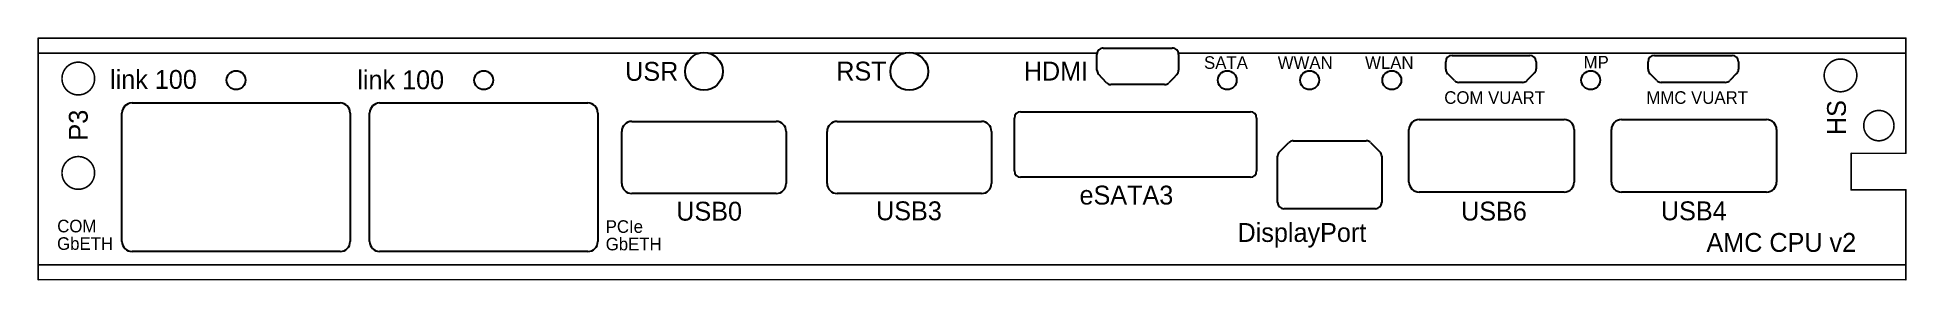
# Model space of a CAD drawing. Extents: x 28 to 177, y 60 to 80.
import ezdxf

# ---------------------------------------------------------------- set-up
doc = ezdxf.new("R2010")
doc.units = 0
doc.header["$MEASUREMENT"] = 0
doc.layers.add('MECHANICAL2', color=216, linetype='CONTINUOUS')
doc.layers.add('MECHANICAL4', color=56, linetype='CONTINUOUS')

msp = doc.modelspace()

# ---------------------------------------------------------------- linework, layer by layer
at = {"layer": 'MECHANICAL2'}
for p, q in [((112.31, 77.03), (112.31, 78.28)), ((112.81, 78.78), (118.31, 78.78)), ((118.81, 78.28), (118.81, 77.03)), ((140.1, 77.1), (140.1, 77.7)), ((140.6, 78.2), (146.8, 78.2)), ((147.3, 77.7), (147.3, 77.13)), ((156.22, 77.1), (156.22, 77.7)), ((156.72, 78.2), (162.92, 78.2)), ((163.42, 77.7), (163.42, 77.1)), ((113.08, 76.02), (112.44, 76.7)), ((118.37, 76.36), (118.04, 76.02)), ((118.68, 76.69), (118.37, 76.36)), ((140.79, 76.2), (140.24, 76.75)), ((146.22, 76.05), (141.14, 76.05)), ((147.15, 76.78), (146.57, 76.2)), ((156.91, 76.2), (156.36, 76.75)), ((162.37, 76.05), (157.26, 76.05)), ((163.27, 76.75), (162.72, 76.2)), ((115.4, 75.88), (113.41, 75.88)), ((117.7, 75.88), (115.4, 75.88)), ((34.63, 63.42), (34.63, 73.62)), ((35.43, 74.42), (52.01, 74.42)), ((52.81, 73.62), (52.81, 63.42)), ((54.36, 63.42), (54.36, 73.62)), ((55.16, 74.42), (71.74, 74.42)), ((72.54, 73.62), (72.54, 63.42)), ((105.73, 69.02), (105.73, 73.22)), ((106.23, 73.72), (124.53, 73.72)), ((125.03, 73.22), (125.03, 69.02)), ((137.97, 73.1), (149.53, 73.1)), ((154.1, 73.1), (165.66, 73.1)), ((74.45, 68.03), (74.45, 72.15)), ((75.25, 72.95), (86.75, 72.95)), ((87.55, 72.15), (87.55, 68.03)), ((90.81, 68.03), (90.81, 72.15)), ((91.61, 72.95), (103.11, 72.95)), ((103.91, 72.15), (103.91, 68.03)), ((137.17, 68.14), (137.17, 72.3)), ((150.33, 72.3), (150.33, 68.14)), ((153.3, 68.14), (153.3, 72.3)), ((166.46, 72.3), (166.46, 68.14)), ((126.7, 66.52), (126.7, 70.18)), ((126.85, 70.53), (127.6, 71.28)), ((127.95, 71.42), (133.76, 71.42)), ((134.11, 71.28), (134.86, 70.53)), ((135, 70.18), (135, 66.52)), ((124.53, 68.52), (106.23, 68.52)), ((86.75, 67.23), (75.25, 67.23)), ((103.11, 67.23), (91.61, 67.23)), ((149.53, 67.34), (137.97, 67.34)), ((165.66, 67.34), (154.1, 67.34)), ((134.5, 66.02), (127.2, 66.02)), ((52.01, 62.62), (35.43, 62.62)), ((71.74, 62.62), (55.16, 62.62))]:
    msp.add_line(p, q, dxfattribs=at)
at = {"layer": 'MECHANICAL2', "const_width": 0.127}
for points in [[(27.95, 79.56), (29.45, 79.56)], [(27.95, 78.37), (27.95, 79.56)], [(27.95, 79.56), (27.95, 79.56)], [(27.95, 79.56), (176.75, 79.56)], [(28.95, 79.56), (29.45, 79.56)], [(28.95, 79.56), (28.95, 79.56)], [(28.95, 79.56), (29.45, 79.56)], [(29.45, 79.56), (29.95, 79.56)], [(29.45, 79.56), (32.75, 79.56)], [(29.45, 79.56), (29.45, 79.56)], [(29.95, 79.56), (30.65, 79.56)], [(30.65, 79.56), (32.75, 79.56)], [(32.75, 79.56), (33.25, 79.56)], [(32.75, 79.56), (171.95, 79.56)], [(170.57, 79.56), (173.35, 79.56)], [(170.57, 79.56), (173.35, 79.56)], [(171.45, 79.56), (171.95, 79.56)], [(171.95, 79.56), (175.25, 79.56)], [(171.95, 79.56), (174.05, 79.56)], [(173.35, 79.56), (176.13, 79.56)], [(173.35, 79.56), (176.13, 79.56)], [(173.35, 79.56), (173.35, 79.56)], [(174.05, 79.56), (174.75, 79.56)], [(175.25, 79.56), (175.75, 79.56)], [(175.25, 79.56), (175.75, 79.56)], [(175.25, 79.56), (176.75, 79.56)], [(175.25, 79.56), (175.25, 79.56)], [(175.75, 79.56), (175.75, 79.56)], [(176.75, 79.56), (176.75, 79.56)], [(176.75, 78.37), (176.75, 79.56)], [(27.95, 61.57), (27.95, 78.37)], [(176.75, 70.42), (176.75, 78.37)], [(172.4, 70.42), (176.75, 70.42)], [(172.4, 67.52), (172.4, 70.42)], [(172.4, 67.52), (176.75, 67.52)], [(176.75, 61.57), (176.75, 67.52)], [(27.95, 60.38), (27.95, 61.57)], [(27.95, 61.57), (176.75, 61.57)], [(176.75, 60.38), (176.75, 61.57)], [(27.95, 60.38), (176.75, 60.38)]]:
    msp.add_lwpolyline(points, dxfattribs=at)
at = {"layer": 'MECHANICAL2', "const_width": 0.0635}
for points in [[(27.92, 79.56, 1), (27.99, 79.56, 1)], [(27.92, 79.56, 1), (27.99, 79.56, 1)], [(27.92, 79.56, 1), (27.99, 79.56, 1)], [(27.92, 79.56, 1), (27.99, 79.56, 1)], [(27.92, 79.56, 1), (27.99, 79.56, 1)], [(28.92, 79.56, 1), (28.99, 79.56, 1)], [(28.92, 79.56, 1), (28.99, 79.56, 1)], [(28.92, 79.56, 1), (28.99, 79.56, 1)], [(28.92, 79.56, 1), (28.99, 79.56, 1)], [(29.42, 79.56, 1), (29.49, 79.56, 1)], [(29.42, 79.56, 1), (29.49, 79.56, 1)], [(29.42, 79.56, 1), (29.49, 79.56, 1)], [(29.42, 79.56, 1), (29.49, 79.56, 1)], [(29.42, 79.56, 1), (29.49, 79.56, 1)], [(29.42, 79.56, 1), (29.49, 79.56, 1)], [(29.42, 79.56, 1), (29.49, 79.56, 1)], [(29.92, 79.56, 1), (29.99, 79.56, 1)], [(29.92, 79.56, 1), (29.99, 79.56, 1)], [(30.62, 79.56, 1), (30.69, 79.56, 1)], [(30.62, 79.56, 1), (30.69, 79.56, 1)], [(32.72, 79.56, 1), (32.79, 79.56, 1)], [(32.72, 79.56, 1), (32.79, 79.56, 1)], [(32.72, 79.56, 1), (32.79, 79.56, 1)], [(32.72, 79.56, 1), (32.79, 79.56, 1)], [(33.22, 79.56, 1), (33.29, 79.56, 1)], [(170.54, 79.56, 1), (170.61, 79.56, 1)], [(170.54, 79.56, 1), (170.61, 79.56, 1)], [(171.42, 79.56, 1), (171.49, 79.56, 1)], [(171.92, 79.56, 1), (171.99, 79.56, 1)], [(171.92, 79.56, 1), (171.99, 79.56, 1)], [(171.92, 79.56, 1), (171.99, 79.56, 1)], [(171.92, 79.56, 1), (171.99, 79.56, 1)], [(173.32, 79.56, 1), (173.39, 79.56, 1)], [(173.32, 79.56, 1), (173.39, 79.56, 1)], [(173.32, 79.56, 1), (173.39, 79.56, 1)], [(173.32, 79.56, 1), (173.39, 79.56, 1)], [(173.32, 79.56, 1), (173.39, 79.56, 1)], [(173.32, 79.56, 1), (173.39, 79.56, 1)], [(174.02, 79.56, 1), (174.09, 79.56, 1)], [(174.02, 79.56, 1), (174.09, 79.56, 1)], [(174.72, 79.56, 1), (174.79, 79.56, 1)], [(175.22, 79.56, 1), (175.29, 79.56, 1)], [(175.22, 79.56, 1), (175.29, 79.56, 1)], [(175.22, 79.56, 1), (175.29, 79.56, 1)], [(175.22, 79.56, 1), (175.29, 79.56, 1)], [(175.22, 79.56, 1), (175.29, 79.56, 1)], [(175.22, 79.56, 1), (175.29, 79.56, 1)], [(175.72, 79.56, 1), (175.79, 79.56, 1)], [(175.72, 79.56, 1), (175.79, 79.56, 1)], [(175.72, 79.56, 1), (175.79, 79.56, 1)], [(175.72, 79.56, 1), (175.79, 79.56, 1)], [(176.1, 79.56, 1), (176.17, 79.56, 1)], [(176.1, 79.56, 1), (176.17, 79.56, 1)], [(176.72, 79.56, 1), (176.79, 79.56, 1)], [(176.72, 79.56, 1), (176.79, 79.56, 1)], [(176.72, 79.56, 1), (176.79, 79.56, 1)], [(176.72, 79.56, 1), (176.79, 79.56, 1)], [(176.72, 79.56, 1), (176.79, 79.56, 1)], [(27.92, 78.37, 1), (27.99, 78.37, 1)], [(27.92, 78.37, 1), (27.99, 78.37, 1)], [(27.92, 78.37, 1), (27.99, 78.37, 1)], [(27.92, 78.37, 1), (27.99, 78.37, 1)], [(31.12, 77.66, 1), (31.19, 77.66, 1)], [(31.12, 77.66, 1), (31.19, 77.66, 1)], [(171.52, 77.91, 1), (171.59, 77.91, 1)], [(171.52, 77.91, 1), (171.59, 77.91, 1)], [(176.72, 78.37, 1), (176.79, 78.37, 1)], [(176.72, 78.37, 1), (176.79, 78.37, 1)], [(176.72, 78.37, 1), (176.79, 78.37, 1)], [(176.72, 78.37, 1), (176.79, 78.37, 1)], [(31.12, 75.06, 1), (31.19, 75.06, 1)], [(31.12, 75.06, 1), (31.19, 75.06, 1)], [(171.52, 75.31, 1), (171.59, 75.31, 1)], [(171.52, 75.31, 1), (171.59, 75.31, 1)], [(173.37, 72.62, 1), (173.43, 72.62, 1)], [(173.37, 72.62, 1), (173.43, 72.62, 1)], [(175.78, 72.62, 1), (175.84, 72.62, 1)], [(175.78, 72.62, 1), (175.84, 72.62, 1)], [(31.12, 70.16, 1), (31.19, 70.16, 1)], [(31.12, 70.16, 1), (31.19, 70.16, 1)], [(172.37, 70.42, 1), (172.44, 70.42, 1)], [(172.37, 70.42, 1), (172.44, 70.42, 1)], [(176.72, 70.42, 1), (176.79, 70.42, 1)], [(176.72, 70.42, 1), (176.79, 70.42, 1)], [(31.12, 67.56, 1), (31.19, 67.56, 1)], [(31.12, 67.56, 1), (31.19, 67.56, 1)], [(172.37, 67.52, 1), (172.44, 67.52, 1)], [(172.37, 67.52, 1), (172.44, 67.52, 1)], [(176.72, 67.52, 1), (176.79, 67.52, 1)], [(176.72, 67.52, 1), (176.79, 67.52, 1)], [(27.92, 61.57, 1), (27.99, 61.57, 1)], [(27.92, 61.57, 1), (27.99, 61.57, 1)], [(27.92, 61.57, 1), (27.99, 61.57, 1)], [(176.72, 61.57, 1), (176.79, 61.57, 1)], [(176.72, 61.57, 1), (176.79, 61.57, 1)], [(176.72, 61.57, 1), (176.79, 61.57, 1)], [(27.92, 60.38, 1), (27.99, 60.38, 1)], [(27.92, 60.38, 1), (27.99, 60.38, 1)], [(176.72, 60.38, 1), (176.79, 60.38, 1)], [(176.72, 60.38, 1), (176.79, 60.38, 1)]]:
    msp.add_lwpolyline(points, format="xyb", close=True, dxfattribs=at)
at = {"layer": 'MECHANICAL2'}
for points in [[(27.95, 78.37, 0.127, 0.127, 0), (80.57, 78.37, 0.127, 0.127, 0)], [(27.95, 78.37, 0.127, 0.127, 0), (80.57, 78.37, 0.127, 0.127, 0)], [(81.42, 78.37, 0.127, 0.127, 0), (96.93, 78.37, 0.127, 0.127, 0)], [(81.42, 78.37, 0.127, 0.127, 0), (96.93, 78.37, 0.127, 0.127, 0)], [(97.78, 78.37, 0.127, 0.127, 0), (112.32, 78.37, 0.127, 0.127, 0)], [(97.78, 78.37, 0.127, 0.127, 0), (112.32, 78.37, 0.127, 0.127, 0)], [(118.8, 78.37, 0.127, 0.127, 0), (176.75, 78.37, 0.127, 0.127, 0)], [(118.8, 78.37, 0.127, 0.127, 0), (176.75, 78.37, 0.127, 0.127, 0)]]:
    msp.add_lwpolyline(points, format="xyseb", dxfattribs=at)
at = {"layer": 'MECHANICAL2', "const_width": 0.127}
for points in [[(31.15, 75.06, -1), (31.15, 77.66)], [(31.15, 77.66, -1), (31.15, 75.06)], [(171.55, 75.31, -1), (171.55, 77.91)], [(171.55, 77.91, -1), (171.55, 75.31)], [(173.4, 72.62, -1), (175.81, 72.62)], [(175.81, 72.62, -1), (173.4, 72.62)], [(31.15, 67.56, -1), (31.15, 70.16)], [(31.15, 70.16, -1), (31.15, 67.56)]]:
    msp.add_lwpolyline(points, format="xyb", dxfattribs=at)
at = {"layer": 'MECHANICAL2', "linetype": 'Continuous'}
for centre in [(81, 76.93), (97.36, 76.93)]:
    msp.add_circle(centre, 1.5, dxfattribs=at)
at = {"layer": 'MECHANICAL2'}
for centre in [(43.72, 76.23), (63.45, 76.23), (122.69, 76.23), (129.25, 76.23), (135.8, 76.23), (151.65, 76.23)]:
    msp.add_circle(centre, 0.75, dxfattribs=at)
for centre, radius, start, end in [((112.81, 78.28), 0.5, 169.8631, 180), ((118.31, 78.28), 0.5, 0, 10.1369), ((140.6, 77.7), 0.5, 90, 180), ((146.8, 77.7), 0.5, 360, 90), ((156.72, 77.7), 0.5, 90, 180), ((162.92, 77.7), 0.5, 360, 90), ((112.81, 77.03), 0.5, 180, 221.1374), ((113.43, 76.38), 0.5, 225.9141, 267.5584), ((117.7, 76.38), 0.5, 270, 314.0111), ((118.31, 77.03), 0.5, 316.5275, 0), ((140.6, 77.1), 0.5, 180, 225), ((141.14, 76.55), 0.5, 225, 270), ((146.22, 76.55), 0.5, 270, 315), ((146.8, 77.13), 0.5, 315, 360), ((156.72, 77.1), 0.5, 180, 225), ((157.26, 76.55), 0.5, 225, 270), ((162.37, 76.55), 0.5, 270, 315), ((162.92, 77.1), 0.5, 315, 360), ((35.43, 73.62), 0.8, 90, 180), ((52.01, 73.62), 0.8, 0, 90), ((55.16, 73.62), 0.8, 90, 180), ((71.74, 73.62), 0.8, 0, 90), ((106.23, 73.22), 0.5, 90, 180), ((124.53, 73.22), 0.5, 0, 90), ((137.97, 72.3), 0.8, 90, 180), ((149.53, 72.3), 0.8, 0, 90), ((154.1, 72.3), 0.8, 90, 180), ((165.66, 72.3), 0.8, 0, 90), ((75.25, 72.15), 0.8, 90, 180), ((86.75, 72.15), 0.8, 0, 90), ((91.61, 72.15), 0.8, 90, 180), ((103.11, 72.15), 0.8, 0, 90), ((127.2, 70.18), 0.5, 135, 180), ((127.95, 70.92), 0.5, 90, 135), ((133.76, 70.92), 0.5, 45, 90), ((134.5, 70.18), 0.5, 0, 45), ((106.23, 69.02), 0.5, 180, 270), ((124.53, 69.02), 0.5, 270, 360), ((75.25, 68.03), 0.8, 180, 270), ((86.75, 68.03), 0.8, 270, 0), ((91.61, 68.03), 0.8, 180, 270), ((103.11, 68.03), 0.8, 270, 0), ((137.97, 68.14), 0.8, 180, 270), ((149.53, 68.14), 0.8, 270, 0), ((154.1, 68.14), 0.8, 180, 270), ((165.66, 68.14), 0.8, 270, 0), ((127.2, 66.52), 0.5, 180, 270), ((134.5, 66.52), 0.5, 270, 0), ((35.43, 63.42), 0.8, 180, 270), ((52.01, 63.42), 0.8, 270, 0), ((55.16, 63.42), 0.8, 180, 270), ((71.74, 63.42), 0.8, 270, 0)]:
    msp.add_arc(centre, radius, start, end, dxfattribs=at)
for points, knots in [([(112.81, 78.78), (112.75, 78.78), (112.68, 78.77), (112.56, 78.72), (112.5, 78.68), (112.42, 78.59), (112.38, 78.53), (112.34, 78.44), (112.33, 78.4), (112.32, 78.37)], [0.15303324, 0.15303324, 0.15303324, 0.15303324, 0.17203045, 0.17203045, 0.19102767, 0.19102767, 0.20999275, 0.20999275, 0.2203032, 0.2203032, 0.2203032, 0.2203032]), ([(118.8, 78.37), (118.8, 78.4), (118.79, 78.44), (118.75, 78.53), (118.71, 78.59), (118.62, 78.68), (118.57, 78.72), (118.44, 78.77), (118.38, 78.78), (118.31, 78.78)], [0.08576264, 0.08576264, 0.08576264, 0.08576264, 0.09600899, 0.09600899, 0.11490856, 0.11490856, 0.13397126, 0.13397126, 0.15303395, 0.15303395, 0.15303395, 0.15303395])]:
    msp.add_open_spline(points, degree=3, knots=knots, dxfattribs=at)

# ---------------------------------------------------------------- texts
at = {"layer": 'MECHANICAL4'}
for s, p in [('USR', (74.72, 76.18)), ('RST', (91.54, 76.2)), ('HDMI', (106.48, 76.2)), ('eSATA3', (110.92, 66.35)), ('USB0', (78.79, 65.07)), ('USB3', (94.71, 65.1)), ('USB6', (141.32, 65.08)), ('USB4', (157.24, 65.1)), ('DisplayPort', (123.51, 63.38)), ('AMC CPU v2', (160.87, 62.59))]:
    msp.add_text(s, height=1.5, dxfattribs=at).set_placement(p)
for s, height, rotation, p in [('SATA', 1, 360, (120.84, 77.13)), ('WWAN', 1, 360, (126.71, 77.13)), ('WLAN', 1, 360, (133.67, 77.13)), ('MP', 1, 360, (151.08, 77.16)), ('link 100', 1.5, 360, (33.68, 75.54)), ('link 100', 1.5, 360, (53.38, 75.51)), ('COM VUART', 1, 360, (139.98, 74.35)), ('MMC VUART', 1, 360, (156.08, 74.35)), ('HS', 1.5, 90, (171.98, 71.86)), ('P3', 1.5, 90, (31.9, 71.43)), ('COM', 1, 360, (29.47, 64.14)), ('PCIe', 1, 360, (73.17, 64.1)), ('GbETH', 1, 360, (29.46, 62.75)), ('GbETH', 1, 360, (73.17, 62.71))]:
    msp.add_text(s, height=height, rotation=rotation, dxfattribs=at).set_placement(p)

doc.saveas('drawing.dxf')
